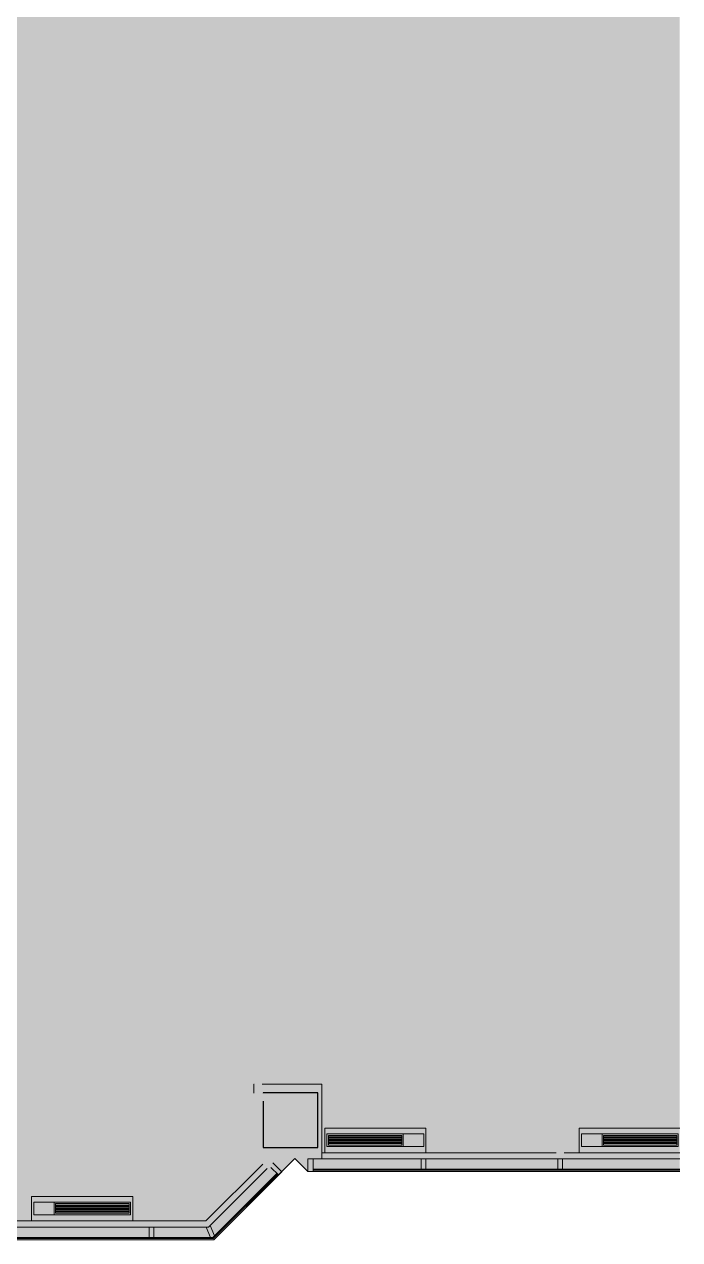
# Model space of a CAD drawing. Header units: inches. Extents: x 1 to 3921, y -2183 to 193.
# Drawn here: x 2803 to 3091, y -2183 to -1649 of the extents above; entities that cross this region are included whole.
import ezdxf

# ---------------------------------------------------------------- set-up
doc = ezdxf.new("R2010")
doc.units = ezdxf.units.IN
doc.header["$MEASUREMENT"] = 0
for name, color, linetype, lineweight in [('8260 Willow Oaks_dwg _2_', 8, 'Continuous', 9), ('A-DETL-GENF', 92, 'Continuous', 9), ('A-WALL', 113, 'Continuous', 50), ('LEVEL 07 BB', 7, 'Continuous', 9)]:
    doc.layers.add(name, color=color, linetype=linetype, lineweight=lineweight)

# ---------------------------------------------------------------- blocks, each defined once
blk = doc.blocks.new('8260 Willow Oaks_dwg _2_-2439531-New Construction - Tel_Data_Elec Plan')
at = {"layer": 'A-WALL', "lineweight": 9}
blk.add_hatch(color=7, dxfattribs=at).paths.add_polyline_path([(33521.32, 8445.33), (33545.32, 8445.33), (33545.32, 8469.33), (33521.32, 8469.33), (33521.32, 8447.41)], flags=0)
at = {"layer": 'A-WALL', "color": 10, "lineweight": 30, "flags": 128}
blk.add_lwpolyline([(33521.32, 8465.71), (33521.32, 8445.33), (33545.32, 8445.33), (33545.32, 8469.33), (33521.32, 8469.33), (33521.32, 8469.21)], dxfattribs=at)
at = {"layer": 'LEVEL 07 BB'}
for p, q in [((33582.22, 8450.04), (33549.97, 8450.04)), ((33582.22, 8449.54), (33549.97, 8449.54)), ((33582.22, 8449.04), (33549.97, 8449.04)), ((33582.22, 8448.54), (33549.97, 8448.54)), ((33582.22, 8448.04), (33549.97, 8448.04)), ((33582.22, 8447.54), (33549.97, 8447.54)), ((33582.22, 8447.04), (33549.97, 8447.04)), ((33670.84, 8450.04), (33703.09, 8450.04)), ((33670.84, 8449.54), (33703.09, 8449.54)), ((33670.84, 8449.04), (33703.09, 8449.04)), ((33670.84, 8448.54), (33703.09, 8448.54)), ((33670.84, 8448.04), (33703.09, 8448.04)), ((33670.84, 8447.54), (33703.09, 8447.54)), ((33670.84, 8447.04), (33703.09, 8447.04)), ((33547.09, 8443.04), (33650.09, 8443.04)), ((33653.59, 8443.04), (33704.33, 8443.04)), ((33704.33, 8443.04), (33660.22, 8443.04)), ((33543.22, 8440.29), (33543.22, 8434.79)), ((33704.33, 8435.79), (33543.22, 8435.79)), ((33704.33, 8435.29), (33543.22, 8435.29)), ((33590.72, 8440.29), (33590.72, 8435.79)), ((33592.72, 8440.29), (33592.72, 8435.79)), ((33650.85, 8440.29), (33650.85, 8435.79)), ((33652.85, 8440.29), (33652.85, 8435.79)), ((33540.97, 8434.79), (33704.33, 8434.79)), ((33430.09, 8420.04), (33462.34, 8420.04)), ((33430.09, 8419.54), (33462.34, 8419.54)), ((33430.09, 8419.04), (33462.34, 8419.04)), ((33430.09, 8418.54), (33462.34, 8418.54)), ((33430.09, 8418.04), (33462.34, 8418.04)), ((33430.09, 8417.54), (33462.34, 8417.54)), ((33430.09, 8417.04), (33462.34, 8417.04)), ((33471.21, 8410.29), (33471.21, 8405.79)), ((33473.21, 8410.29), (33473.21, 8405.79)), ((33498.08, 8405.79), (33496.21, 8410.29)), ((33499.92, 8406.56), (33498.06, 8411.06))]:
    blk.add_line(p, q, dxfattribs=at)
at = {"layer": 'LEVEL 07 BB', "flags": 128}
for points in [[(33517.2, 8469.21), (33517.2, 8473.16), (33517.3, 8473.16)], [(33520.8, 8473.16), (33547.09, 8473.16), (33547.09, 8440.29), (33540.97, 8440.29)], [(33660.22, 8443.04), (33660.22, 8453.79), (33704.33, 8453.79)], [(33294.81, 8446.5), (33328.27, 8413.04), (33496.16, 8413.04), (33521.08, 8437.97)], [(33287.56, 8442.08), (33324.85, 8404.79), (33499.57, 8404.79), (33529.44, 8434.66), (33525.55, 8438.55)], [(33289.33, 8441.02), (33325.06, 8405.29), (33499.37, 8405.29), (33527.67, 8433.6)], [(33289.68, 8441.37), (33325.27, 8405.79), (33499.16, 8405.79), (33527.32, 8433.95)], [(33523.03, 8436.02), (33497.3, 8410.29), (33327.13, 8410.29), (33292.87, 8444.56)], [(33704.33, 8440.29), (33540.97, 8440.29), (33540.97, 8434.79), (33535.27, 8440.49), (33528.02, 8433.24), (33524.67, 8436.59)]]:
    blk.add_lwpolyline(points, dxfattribs=at)
for points in [[(33592.84, 8443.04), (33592.84, 8453.79), (33548.34, 8453.79), (33548.34, 8443.04)], [(33549.34, 8445.79), (33549.34, 8451.29), (33582.84, 8451.29), (33582.84, 8445.79)], [(33591.84, 8445.79), (33591.84, 8451.29), (33549.34, 8451.29), (33549.34, 8445.79)], [(33661.22, 8445.79), (33661.22, 8451.29), (33703.72, 8451.29), (33703.72, 8445.79)], [(33703.72, 8445.79), (33703.72, 8451.29), (33670.22, 8451.29), (33670.22, 8445.79)], [(33549.97, 8446.41), (33549.97, 8450.66), (33582.22, 8450.66), (33582.22, 8446.41)], [(33703.09, 8446.41), (33703.09, 8450.66), (33670.84, 8450.66), (33670.84, 8446.41)], [(33419.47, 8413.04), (33419.47, 8423.79), (33463.97, 8423.79), (33463.97, 8413.04)], [(33420.47, 8415.79), (33420.47, 8421.29), (33462.97, 8421.29), (33462.97, 8415.79)], [(33462.97, 8415.79), (33462.97, 8421.29), (33429.47, 8421.29), (33429.47, 8415.79)], [(33462.34, 8416.42), (33462.34, 8420.67), (33430.09, 8420.67), (33430.09, 8416.42)]]:
    blk.add_lwpolyline(points, close=True, dxfattribs=at)

msp = doc.modelspace()

# ---------------------------------------------------------------- hatches: boundary and pattern name
at = {"layer": 'A-DETL-GENF'}
h = msp.add_hatch(color=9, dxfattribs=at)
h.paths.add_polyline_path([(2885.82, -2183.28), (2921.52, -2147.59), (2927.22, -2153.29), (3090.57, -2153.29), (3090.57, -1616.53), (2806.51, -1616.53), (2806.51, -1637.37), (2782.51, -1637.37), (2782.51, -1616.53), (2650.09, -1616.53), (2650.09, -2113.67), (2684.95, -2113.67), (2684.95, -2137.69), (2679.11, -2143.52), (2676.26, -2140.67), (2670.45, -2140.67), (2670.47, -2142.65), (2711.1, -2183.28)], flags=0)
h.paths.add_polyline_path([(2907.56, -2142.74), (2907.56, -2118.74), (2931.56, -2118.74), (2931.56, -2142.74), (2919.05, -2142.74)], flags=0)
h.paths.add_polyline_path([(3090.57, -1292.13), (3090.57, -814.79), (1778.94, -814.79), (1778.98, -1292.13), (2700.85, -1292.13)], flags=0)
h.paths.add_polyline_path([(2910.5, -854.62), (2907.92, -854.62), (2907.92, -854.48), (2910.5, -854.48), (2910.5, -830.73), (2931.5, -830.73), (2931.5, -830.62), (2931.92, -830.62), (2931.92, -854.62), (2931.5, -854.62)], flags=0)
h.paths.add_polyline_path([(1852.06, -853.79), (1822.19, -853.79), (1822.19, -820.29), (1852.06, -820.29), (1852.06, -837.76)], flags=0)
h.paths.add_polyline_path([(2674.79, -849.92), (2653.92, -849.92), (2653.92, -826.5), (2674.79, -826.5)], flags=0)
h.paths.add_polyline_path([(2319.04, -845.19), (2319.04, -821.69), (2318.12, -821.69), (2318.12, -821.37), (2342.12, -821.37), (2342.12, -821.69), (2342.04, -821.69), (2342.04, -845.19)], flags=0)
h.paths.add_polyline_path([(2089.08, -844.44), (2067.29, -844.44), (2067.29, -821.37), (2089.08, -821.37), (2089.08, -821.69)], flags=0)

# ---------------------------------------------------------------- block references
at = {"layer": '8260 Willow Oaks_dwg _2_', "color": 7}
msp.add_blockref('8260 Willow Oaks_dwg _2_-2439531-New Construction - Tel_Data_Elec Plan', (-30613.75, -10588.08), dxfattribs=at)

doc.saveas('drawing.dxf')
